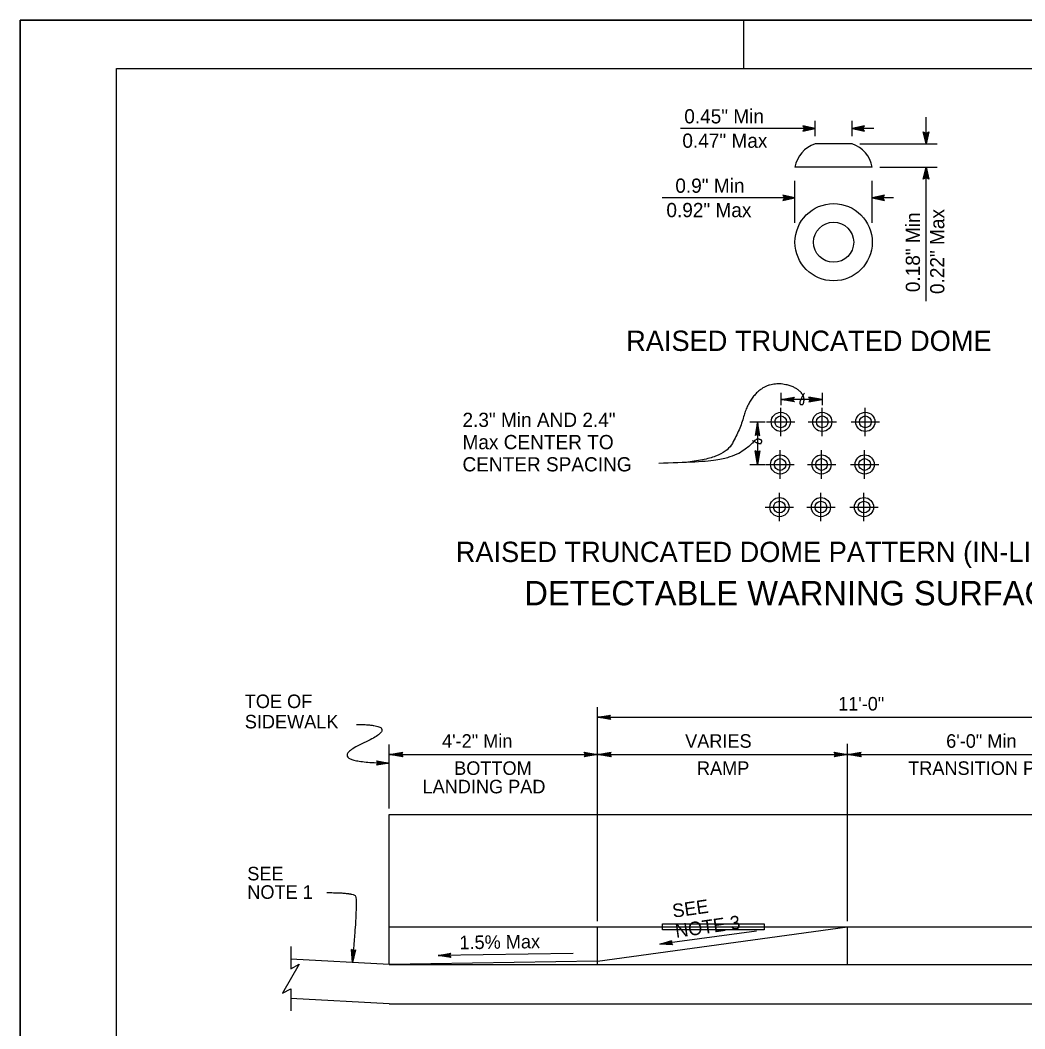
# Model space of a CAD drawing. Extents: x 0 to 2.83, y 0 to 1.83.
# Drawn here: x 0 to 0.868, y 0.962 to 1.833 of the extents above; entities that cross this region are included whole.
import ezdxf

# ---------------------------------------------------------------- set-up
doc = ezdxf.new("R2010")
doc.units = 0
for name, color, linetype in [('212 Leaders and Dim Lines', 7, 'Continuous'), ('214 Text and Titles', 7, 'Continuous'), ('258 Not Assigned', 7, 'Continuous'), ('str_Border-Plot-Shape-A', 7, 'Continuous'), ('str_Border-Title-Block-A', 7, 'Continuous'), ('str_Center-Line-A', 7, 'Continuous'), ('str_Concrete-A', 7, 'Continuous'), ('str_Dimensions-A', 7, 'Continuous'), ('str_Existing-Concrete-A', 7, 'Continuous'), ('str_Masking-Shape-A', 7, 'Continuous'), ('str_Text-A', 7, 'Continuous')]:
    doc.layers.add(name, color=color, linetype=linetype)

msp = doc.modelspace()

# ---------------------------------------------------------------- linework, layer by layer
at = {"layer": '212 Leaders and Dim Lines'}
for p, q in [((0.68699, 1.73306), (0.68699, 1.74641)), ((0.71903, 1.73306), (0.71903, 1.74641)), ((0.78288, 1.72638), (0.78288, 1.74949)), ((0.68699, 1.73973), (0.57083, 1.73973)), ((0.68699, 1.73973), (0.67645, 1.74207)), ((0.67645, 1.74207), (0.67645, 1.74207)), ((0.67645, 1.74207), (0.67786, 1.73973)), ((0.67786, 1.73973), (0.67645, 1.73738)), ((0.67645, 1.73738), (0.68699, 1.73973)), ((0.67645, 1.73738), (0.67645, 1.73738)), ((0.67683, 1.738), (0.68457, 1.73973)), ((0.68455, 1.73974), (0.67686, 1.74144)), ((0.68214, 1.73973), (0.67717, 1.74083)), ((0.67724, 1.73864), (0.68214, 1.73973)), ((0.67755, 1.73924), (0.67971, 1.73973)), ((0.67971, 1.73973), (0.67759, 1.7402)), ((0.68699, 1.73973), (0.68699, 1.73973)), ((0.72957, 1.74208), (0.71903, 1.73973)), ((0.73772, 1.73973), (0.71903, 1.73973)), ((0.71903, 1.73973), (0.71903, 1.73973)), ((0.71903, 1.73973), (0.72957, 1.7374)), ((0.72919, 1.74146), (0.72145, 1.73973)), ((0.72147, 1.73973), (0.72915, 1.73803)), ((0.72877, 1.74083), (0.72388, 1.73974)), ((0.72388, 1.73974), (0.72884, 1.73864)), ((0.72847, 1.74022), (0.72631, 1.73974)), ((0.72631, 1.73974), (0.72843, 1.73927)), ((0.72816, 1.73973), (0.72957, 1.74208)), ((0.72957, 1.7374), (0.72816, 1.73973)), ((0.72957, 1.74208), (0.72957, 1.74208)), ((0.72957, 1.7374), (0.72957, 1.7374)), ((0.78288, 1.72638), (0.78054, 1.73692)), ((0.78054, 1.73692), (0.78054, 1.73692)), ((0.78054, 1.73692), (0.78288, 1.73552)), ((0.78287, 1.72883), (0.78117, 1.73651)), ((0.78288, 1.73124), (0.78178, 1.7362)), ((0.78288, 1.73366), (0.78241, 1.73579)), ((0.78288, 1.73552), (0.78523, 1.73692)), ((0.78523, 1.73692), (0.78288, 1.72638)), ((0.7846, 1.73654), (0.78288, 1.72881)), ((0.78397, 1.73613), (0.78288, 1.73124)), ((0.78336, 1.73582), (0.78288, 1.73366)), ((0.78523, 1.73692), (0.78523, 1.73692)), ((0.7257, 1.72638), (0.79264, 1.72638)), ((0.78288, 1.72638), (0.78288, 1.72638)), ((0.74306, 1.70636), (0.79264, 1.70636)), ((0.78052, 1.69582), (0.78288, 1.70636)), ((0.78115, 1.6962), (0.78287, 1.70394)), ((0.78178, 1.69661), (0.78287, 1.70151)), ((0.78287, 1.70151), (0.78397, 1.69654)), ((0.78288, 1.5906), (0.78288, 1.70636)), ((0.78288, 1.70636), (0.78288, 1.70636)), ((0.78288, 1.70636), (0.78521, 1.69582)), ((0.78288, 1.70392), (0.78458, 1.69623)), ((0.66964, 1.65805), (0.66964, 1.69435)), ((0.73638, 1.65805), (0.73638, 1.69435)), ((0.78288, 1.69723), (0.78052, 1.69582)), ((0.78052, 1.69582), (0.78052, 1.69582)), ((0.78239, 1.69692), (0.78287, 1.69908)), ((0.78287, 1.69908), (0.78334, 1.69696)), ((0.78521, 1.69582), (0.78288, 1.69723)), ((0.78521, 1.69582), (0.78521, 1.69582)), ((0.66964, 1.67978), (0.55493, 1.67978)), ((0.66964, 1.67978), (0.6591, 1.68211)), ((0.6591, 1.68211), (0.6591, 1.68211)), ((0.6591, 1.68211), (0.6605, 1.67978)), ((0.6605, 1.67978), (0.6591, 1.67742)), ((0.6591, 1.67742), (0.66964, 1.67978)), ((0.6591, 1.67742), (0.6591, 1.67742)), ((0.65948, 1.67805), (0.66721, 1.67978)), ((0.66719, 1.67978), (0.65951, 1.68148)), ((0.66478, 1.67977), (0.65982, 1.68087)), ((0.65989, 1.67868), (0.66478, 1.67977)), ((0.6602, 1.67929), (0.66236, 1.67977)), ((0.66236, 1.67977), (0.66023, 1.68024)), ((0.66964, 1.67978), (0.66964, 1.67978)), ((0.74692, 1.68213), (0.73638, 1.67978)), ((0.75475, 1.67978), (0.73638, 1.67978)), ((0.73638, 1.67978), (0.73638, 1.67978)), ((0.73638, 1.67978), (0.74692, 1.67744)), ((0.74654, 1.68151), (0.7388, 1.67978)), ((0.73882, 1.67977), (0.74651, 1.67807)), ((0.74613, 1.68087), (0.74123, 1.67978)), ((0.74123, 1.67978), (0.7462, 1.67868)), ((0.74582, 1.68026), (0.74366, 1.67978)), ((0.74366, 1.67978), (0.74578, 1.67931)), ((0.74551, 1.67978), (0.74692, 1.68213)), ((0.74692, 1.67744), (0.74551, 1.67978)), ((0.65735, 1.50541), (0.66907, 1.50746)), ((0.65735, 1.50541), (0.66877, 1.50695)), ((0.66847, 1.50643), (0.65735, 1.50541)), ((0.66817, 1.50592), (0.65735, 1.50541)), ((0.69319, 1.50541), (0.65735, 1.50541)), ((0.66786, 1.50541), (0.65735, 1.50541)), ((0.66907, 1.50336), (0.65735, 1.50541)), ((0.65735, 1.50541), (0.66847, 1.50438)), ((0.66877, 1.50387), (0.65735, 1.50541)), ((0.65735, 1.50541), (0.66817, 1.5049)), ((0.66786, 1.50541), (0.66847, 1.50643)), ((0.66847, 1.50438), (0.66786, 1.50541)), ((0.66847, 1.50643), (0.66907, 1.50746)), ((0.66847, 1.50438), (0.66907, 1.50336)), ((0.68208, 1.50643), (0.68147, 1.50746)), ((0.69319, 1.50541), (0.68147, 1.50746)), ((0.68147, 1.50336), (0.69319, 1.50541)), ((0.68208, 1.50438), (0.68147, 1.50336)), ((0.69319, 1.50541), (0.68178, 1.50695)), ((0.68178, 1.50387), (0.69319, 1.50541)), ((0.68208, 1.50643), (0.69319, 1.50541)), ((0.68268, 1.50541), (0.68208, 1.50643)), ((0.69319, 1.50541), (0.68208, 1.50438)), ((0.68208, 1.50438), (0.68268, 1.50541)), ((0.68238, 1.50592), (0.69319, 1.50541)), ((0.69319, 1.50541), (0.68238, 1.5049)), ((0.68268, 1.50541), (0.69319, 1.50541)), ((0.63733, 1.48619), (0.63528, 1.47447)), ((0.63733, 1.48619), (0.63579, 1.47477)), ((0.6363, 1.47507), (0.63733, 1.48619)), ((0.63681, 1.47538), (0.63733, 1.48619)), ((0.63733, 1.48619), (0.63733, 1.44936)), ((0.63733, 1.47568), (0.63733, 1.48619)), ((0.63938, 1.47447), (0.63733, 1.48619)), ((0.63733, 1.48619), (0.63835, 1.47507)), ((0.63887, 1.47477), (0.63733, 1.48619)), ((0.63733, 1.48619), (0.63784, 1.47538)), ((0.6363, 1.47507), (0.63528, 1.47447)), ((0.63733, 1.47568), (0.6363, 1.47507)), ((0.63835, 1.47507), (0.63733, 1.47568)), ((0.63835, 1.47507), (0.63938, 1.47447)), ((0.6363, 1.46047), (0.63528, 1.46108)), ((0.63733, 1.44936), (0.63528, 1.46108)), ((0.63733, 1.44936), (0.63579, 1.46077)), ((0.6363, 1.46047), (0.63733, 1.44936)), ((0.63733, 1.45987), (0.6363, 1.46047)), ((0.63681, 1.46017), (0.63733, 1.44936)), ((0.63938, 1.46108), (0.63733, 1.44936)), ((0.63887, 1.46077), (0.63733, 1.44936)), ((0.63733, 1.44936), (0.63835, 1.46047)), ((0.63835, 1.46047), (0.63733, 1.45987)), ((0.63733, 1.44936), (0.63784, 1.46017)), ((0.63733, 1.45987), (0.63733, 1.44936)), ((0.63835, 1.46047), (0.63938, 1.46108)), ((0.71513, 1.05477), (0.71513, 1.20796)), ((0.31904, 1.19868), (0.33076, 1.20073)), ((0.31904, 1.19868), (0.33046, 1.20022)), ((0.33016, 1.19971), (0.31904, 1.19868)), ((0.32986, 1.1992), (0.31904, 1.19868)), ((0.31904, 1.19868), (0.49908, 1.19868)), ((0.32956, 1.19868), (0.31904, 1.19868)), ((0.33076, 1.19663), (0.31904, 1.19868)), ((0.31904, 1.19868), (0.33016, 1.19766)), ((0.33046, 1.19715), (0.31904, 1.19868)), ((0.31904, 1.19868), (0.32986, 1.19817)), ((0.32956, 1.19868), (0.33016, 1.19971)), ((0.33016, 1.19766), (0.32956, 1.19868)), ((0.33016, 1.19971), (0.33076, 1.20073)), ((0.33016, 1.19766), (0.33076, 1.19663)), ((0.48797, 1.19971), (0.48736, 1.20073)), ((0.48736, 1.20073), (0.49908, 1.19868)), ((0.49908, 1.19868), (0.48736, 1.19663)), ((0.48797, 1.19766), (0.48736, 1.19663)), ((0.48767, 1.20022), (0.49908, 1.19868)), ((0.49908, 1.19868), (0.48767, 1.19714)), ((0.49908, 1.19868), (0.48797, 1.19971)), ((0.48797, 1.19971), (0.48857, 1.19868)), ((0.48797, 1.19766), (0.49908, 1.19868)), ((0.48857, 1.19868), (0.48797, 1.19766)), ((0.49908, 1.19868), (0.48827, 1.1992)), ((0.48827, 1.19817), (0.49908, 1.19868)), ((0.48857, 1.19868), (0.49908, 1.19868)), ((0.49908, 1.19868), (0.5108, 1.20073)), ((0.49908, 1.19868), (0.5105, 1.20022)), ((0.5102, 1.19971), (0.49908, 1.19868)), ((0.5099, 1.1992), (0.49908, 1.19868)), ((0.49908, 1.19868), (0.71513, 1.19868)), ((0.5096, 1.19868), (0.49908, 1.19868)), ((0.5108, 1.19663), (0.49908, 1.19868)), ((0.49908, 1.19868), (0.5102, 1.19766)), ((0.5105, 1.19715), (0.49908, 1.19868)), ((0.49908, 1.19868), (0.5099, 1.19817)), ((0.5096, 1.19868), (0.5102, 1.19971)), ((0.5102, 1.19766), (0.5096, 1.19868)), ((0.5102, 1.19971), (0.5108, 1.20073)), ((0.5102, 1.19766), (0.5108, 1.19663)), ((0.70402, 1.19971), (0.70341, 1.20073)), ((0.70341, 1.20073), (0.71513, 1.19868)), ((0.71513, 1.19868), (0.70341, 1.19663)), ((0.70402, 1.19766), (0.70341, 1.19663)), ((0.70372, 1.20022), (0.71513, 1.19868)), ((0.71513, 1.19868), (0.70372, 1.19714)), ((0.71513, 1.19868), (0.70402, 1.19971)), ((0.70402, 1.19971), (0.70462, 1.19868)), ((0.70402, 1.19766), (0.71513, 1.19868)), ((0.70462, 1.19868), (0.70402, 1.19766)), ((0.71513, 1.19868), (0.70432, 1.1992)), ((0.70432, 1.19817), (0.71513, 1.19868)), ((0.70462, 1.19868), (0.71513, 1.19868)), ((0.71513, 1.19868), (0.72685, 1.20073)), ((0.71513, 1.19868), (0.72655, 1.20022)), ((0.72625, 1.19971), (0.71513, 1.19868)), ((0.72595, 1.1992), (0.71513, 1.19868)), ((0.71513, 1.19868), (0.97439, 1.19868)), ((0.72565, 1.19868), (0.71513, 1.19868)), ((0.72685, 1.19663), (0.71513, 1.19868)), ((0.71513, 1.19868), (0.72625, 1.19766)), ((0.72655, 1.19715), (0.71513, 1.19868)), ((0.71513, 1.19868), (0.72595, 1.19817)), ((0.72565, 1.19868), (0.72625, 1.19971)), ((0.72625, 1.19766), (0.72565, 1.19868)), ((0.72625, 1.19971), (0.72685, 1.20073)), ((0.72625, 1.19766), (0.72685, 1.19663))]:
    msp.add_line(p, q, dxfattribs=at)
for points in [[(0.67782, 1.511), (0.6722, 1.50239), (0.67671, 1.50031), (0.67779, 1.50598), (0.67602, 1.51071), (0.66908, 1.5166), (0.65503, 1.51989), (0.64073, 1.51618), (0.62838, 1.50204), (0.62194, 1.47884), (0.60786, 1.45455), (0.57516, 1.45111)], [(0.63281, 1.47016), (0.63967, 1.46621), (0.64133, 1.46954), (0.6405, 1.47057), (0.63738, 1.47161), (0.63468, 1.47016), (0.63177, 1.46642), (0.61992, 1.45748), (0.59633, 1.45118), (0.55183, 1.45033)]]:
    msp.add_open_spline(points, degree=2, dxfattribs=at)
at = {"layer": '258 Not Assigned'}
for p, q in [((0.71903, 1.72638), (0.68699, 1.72638)), ((0.73638, 1.70636), (0.66964, 1.70636))]:
    msp.add_line(p, q, dxfattribs=at)
for centre, radius in [((0.70301, 1.64143), 0.03337), ((0.70301, 1.64143), 0.01735), ((0.65735, 1.48619), 0.00827), ((0.65735, 1.48619), 0.00507), ((0.69319, 1.48619), 0.00827), ((0.69319, 1.48619), 0.00507), ((0.73042, 1.48619), 0.00827), ((0.73042, 1.48619), 0.00507), ((0.65677, 1.44936), 0.00827), ((0.69261, 1.44936), 0.00827), ((0.72984, 1.44936), 0.00827), ((0.65677, 1.44936), 0.00507), ((0.69261, 1.44936), 0.00507), ((0.72984, 1.44936), 0.00507), ((0.65619, 1.41252), 0.00827), ((0.65619, 1.41252), 0.00507), ((0.69203, 1.41252), 0.00827), ((0.69203, 1.41252), 0.00507), ((0.72926, 1.41252), 0.00827), ((0.72926, 1.41252), 0.00507)]:
    msp.add_circle(centre, radius, dxfattribs=at)
for centre, start, end in [((0.69488, 1.70201), 107.93922, 170.23201), ((0.71114, 1.70201), 9.76799, 72.06078)]:
    msp.add_arc(centre, 0.02561, start, end, dxfattribs=at)
at = {"layer": 'str_Border-Plot-Shape-A'}
msp.add_lwpolyline([(0, 0), (2.83333, 0), (2.83333, 1.83333), (0, 1.83333)], close=True, dxfattribs=at)
at = {"layer": 'str_Border-Title-Block-A'}
for p, q in [((0, 1.83333), (2.83333, 1.83333)), ((0, 0), (0, 1.83333)), ((0.625, 1.83333), (0.625, 1.79167)), ((0.08333, 1.79167), (2.79167, 1.79167)), ((0.08333, 0.04167), (0.08333, 1.79167))]:
    msp.add_line(p, q, dxfattribs=at)
at = {"layer": 'str_Center-Line-A'}
for p, q in [((0.65735, 1.51119), (0.65735, 1.50059)), ((0.69319, 1.51119), (0.69319, 1.50059)), ((0.65735, 1.47392), (0.65735, 1.49846)), ((0.69319, 1.47392), (0.69319, 1.49846)), ((0.73042, 1.47392), (0.73042, 1.49846)), ((0.63065, 1.48619), (0.644, 1.48619)), ((0.64508, 1.48619), (0.66962, 1.48619)), ((0.68092, 1.48619), (0.70546, 1.48619)), ((0.71815, 1.48619), (0.74269, 1.48619)), ((0.65677, 1.43709), (0.65677, 1.46163)), ((0.69261, 1.43709), (0.69261, 1.46163)), ((0.72984, 1.43709), (0.72984, 1.46163)), ((0.63065, 1.44936), (0.644, 1.44936)), ((0.6445, 1.44936), (0.66904, 1.44936)), ((0.68034, 1.44936), (0.70488, 1.44936)), ((0.71757, 1.44936), (0.74211, 1.44936)), ((0.65619, 1.40026), (0.65619, 1.42479)), ((0.69203, 1.40026), (0.69203, 1.42479)), ((0.72926, 1.40026), (0.72926, 1.42479)), ((0.64392, 1.41252), (0.66846, 1.41252)), ((0.67976, 1.41252), (0.7043, 1.41252)), ((0.71699, 1.41252), (0.74153, 1.41252))]:
    msp.add_line(p, q, dxfattribs=at)
at = {"layer": 'str_Concrete-A'}
for p, q in [((0.31904, 1.01736), (0.31904, 1.14699)), ((0.31904, 1.14699), (0.97439, 1.14699)), ((0.31904, 1.04977), (0.97439, 1.04977)), ((0.49908, 1.01736), (0.49908, 1.04977)), ((0.49908, 1.02006), (0.71513, 1.04977)), ((0.71513, 1.01736), (0.71513, 1.04977)), ((0.49908, 1.02006), (0.31904, 1.01736)), ((0.31904, 1.01736), (0.97439, 1.01736))]:
    msp.add_line(p, q, dxfattribs=at)
at = {"layer": 'str_Dimensions-A'}
for p, q in [((0.49908, 1.05477), (0.49908, 1.23975)), ((0.49908, 1.23087), (0.51007, 1.23271)), ((0.49908, 1.23087), (0.50979, 1.23225)), ((0.50951, 1.23179), (0.49908, 1.23087)), ((0.50923, 1.23133), (0.49908, 1.23087)), ((0.49908, 1.23087), (0.97439, 1.23087)), ((0.50894, 1.23087), (0.49908, 1.23087)), ((0.51007, 1.22904), (0.49908, 1.23087)), ((0.49908, 1.23087), (0.50951, 1.22996)), ((0.50979, 1.2295), (0.49908, 1.23087)), ((0.49908, 1.23087), (0.50923, 1.23042)), ((0.50894, 1.23087), (0.50951, 1.23179)), ((0.50951, 1.22996), (0.50894, 1.23087)), ((0.50951, 1.23179), (0.51007, 1.23271)), ((0.50951, 1.22996), (0.51007, 1.22904)), ((0.31904, 1.15199), (0.31904, 1.20731))]:
    msp.add_line(p, q, dxfattribs=at)
at = {"layer": 'str_Existing-Concrete-A'}
for p, q in [((0.31904, 1.01736), (0.23393, 1.02196)), ((0.31904, 0.98332), (0.23393, 0.98792)), ((0.31904, 0.98332), (1.14723, 0.98332))]:
    msp.add_line(p, q, dxfattribs=at)
msp.add_lwpolyline([(0.23393, 1.03276), (0.23393, 1.01358), (0.24113, 1.01755), (0.22673, 0.99233), (0.23393, 0.9963), (0.23393, 0.97711)], dxfattribs=at)
at = {"layer": 'str_Masking-Shape-A'}
msp.add_lwpolyline([(0.55517, 1.05237), (0.64301, 1.05237), (0.64301, 1.04719), (0.55517, 1.04719)], close=True, dxfattribs=at)
at = {"layer": 'str_Text-A'}
for p, q in [((0.31904, 1.19132), (0.30809, 1.18959)), ((0.30866, 1.1905), (0.30809, 1.18959)), ((0.30867, 1.19232), (0.30812, 1.19324)), ((0.30812, 1.19324), (0.31904, 1.19132)), ((0.31904, 1.19132), (0.30837, 1.19004)), ((0.3084, 1.19278), (0.31904, 1.19132)), ((0.30923, 1.19141), (0.30866, 1.1905)), ((0.30866, 1.1905), (0.31904, 1.19132)), ((0.31904, 1.19132), (0.30867, 1.19232)), ((0.30867, 1.19232), (0.30923, 1.19141)), ((0.30894, 1.19095), (0.31904, 1.19132)), ((0.31904, 1.19132), (0.30895, 1.19187)), ((0.30923, 1.19141), (0.31904, 1.19132)), ((0.63629, 1.04618), (0.55273, 1.03469)), ((0.55273, 1.03469), (0.56332, 1.03799)), ((0.55273, 1.03469), (0.56311, 1.0375)), ((0.56289, 1.03701), (0.56332, 1.03799)), ((0.28708, 1.02951), (0.28622, 1.03015)), ((0.28707, 1.01909), (0.28622, 1.03015)), ((0.28707, 1.01909), (0.28665, 1.02983)), ((0.28985, 1.02982), (0.28707, 1.01909)), ((0.28938, 1.02959), (0.28707, 1.01909)), ((0.28708, 1.02951), (0.28707, 1.01909)), ((0.28707, 1.01909), (0.2889, 1.02935)), ((0.28751, 1.02919), (0.28707, 1.01909)), ((0.28707, 1.01909), (0.28842, 1.02911)), ((0.28794, 1.02887), (0.28707, 1.01909)), ((0.28794, 1.02887), (0.28708, 1.02951)), ((0.2889, 1.02935), (0.28794, 1.02887)), ((0.2889, 1.02935), (0.28985, 1.02982)), ((0.56289, 1.03701), (0.55273, 1.03469)), ((0.56267, 1.03652), (0.55273, 1.03469)), ((0.56246, 1.03603), (0.55273, 1.03469)), ((0.55273, 1.03469), (0.5628, 1.03561)), ((0.55273, 1.03469), (0.56314, 1.0352)), ((0.56348, 1.03479), (0.55273, 1.03469)), ((0.56382, 1.03437), (0.55273, 1.03469)), ((0.56246, 1.03603), (0.56289, 1.03701)), ((0.56314, 1.0352), (0.56246, 1.03603)), ((0.56314, 1.0352), (0.56382, 1.03437)), ((0.36117, 1.02497), (0.37208, 1.02696)), ((0.4779, 1.02672), (0.36117, 1.02497)), ((0.36117, 1.02497), (0.3718, 1.0265)), ((0.37153, 1.02604), (0.36117, 1.02497)), ((0.37125, 1.02558), (0.36117, 1.02497)), ((0.37098, 1.02512), (0.36117, 1.02497)), ((0.37213, 1.02331), (0.36117, 1.02497)), ((0.36117, 1.02497), (0.37156, 1.02421)), ((0.37184, 1.02376), (0.36117, 1.02497)), ((0.36117, 1.02497), (0.37127, 1.02466)), ((0.37098, 1.02512), (0.37153, 1.02604)), ((0.37156, 1.02421), (0.37098, 1.02512)), ((0.37153, 1.02604), (0.37208, 1.02696)), ((0.37156, 1.02421), (0.37213, 1.02331))]:
    msp.add_line(p, q, dxfattribs=at)
for points in [[(0.29075, 1.22469), (0.33192, 1.22469), (0.26026, 1.19183), (0.31904, 1.19132)], [(0.26516, 1.07936), (0.28767, 1.07936), (0.2919, 1.07362), (0.28707, 1.01909)]]:
    msp.add_open_spline(points, degree=2, dxfattribs=at)

# ---------------------------------------------------------------- texts
at = {"layer": '212 Leaders and Dim Lines'}
for s, height, p in [('4\'-2" Min', 0.011719, (0.3646, 1.20454)), ('VARIES', 0.011719, (0.5747, 1.20454)), ('6\'-0" Min', 0.011719, (0.8003, 1.20454)), ('BOTTOM', 0.011719, (0.37508, 1.1811)), ('RAMP', 0.011719, (0.5849, 1.1811)), ('TRANSITION PAD', 0.0117188, (0.76745, 1.1811)), ('LANDING PAD', 0.0117188, (0.34772, 1.16516))]:
    msp.add_text(s, height=height, dxfattribs=at).set_placement(p)
at = {"layer": '214 Text and Titles'}
for s, height, p in [('0.45" Min', 0.012295, (0.57394, 1.74412)), ('0.47" Max', 0.012295, (0.5723, 1.72305)), ('0.9" Min', 0.012295, (0.56622, 1.68417)), ('0.92" Max', 0.012295, (0.55849, 1.66309)), ('RAISED TRUNCATED DOME', 0.0175644, (0.52373, 1.54748)), ('2.3" Min AND 2.4"', 0.0122951, (0.38227, 1.48179)), ('Max CENTER TO', 0.0122951, (0.38227, 1.46258)), ('CENTER SPACING', 0.0122951, (0.38227, 1.44337)), ('RAISED TRUNCATED DOME PATTERN (IN-LINE)', 0.0175644, (0.37644, 1.36505)), ('DETECTABLE WARNING SURFACE', 0.0210773, (0.43573, 1.32766))]:
    msp.add_text(s, height=height, dxfattribs=at).set_placement(p)
for s, p in [('0.18" Min', (0.77765, 1.59828)), ('0.22" Max', (0.79873, 1.59664))]:
    msp.add_text(s, height=0.012295, rotation=90, dxfattribs=at).set_placement(p)
at = {"layer": 'str_Dimensions-A'}
msp.add_text('11\'-0"', height=0.0117, dxfattribs=at).set_placement((0.70692, 1.23672))
at = {"layer": 'str_Text-A'}
for s, p in [('TOE OF', (0.19411, 1.23884)), ('SIDEWALK', (0.19411, 1.22126)), ('SEE', (0.19628, 1.08994)), ('NOTE 1', (0.19628, 1.07399))]:
    msp.add_text(s, height=0.011719, dxfattribs=at).set_placement(p)
for s, rotation, p in [('SEE', 8.09905, (0.56447, 1.05764)), ('NOTE 3', 8.09905, (0.56695, 1.04024)), ('1.5% Max', 0.84136, (0.37969, 1.03035))]:
    msp.add_text(s, height=0.011719, rotation=rotation, dxfattribs=at).set_placement(p)

doc.saveas('drawing.dxf')
